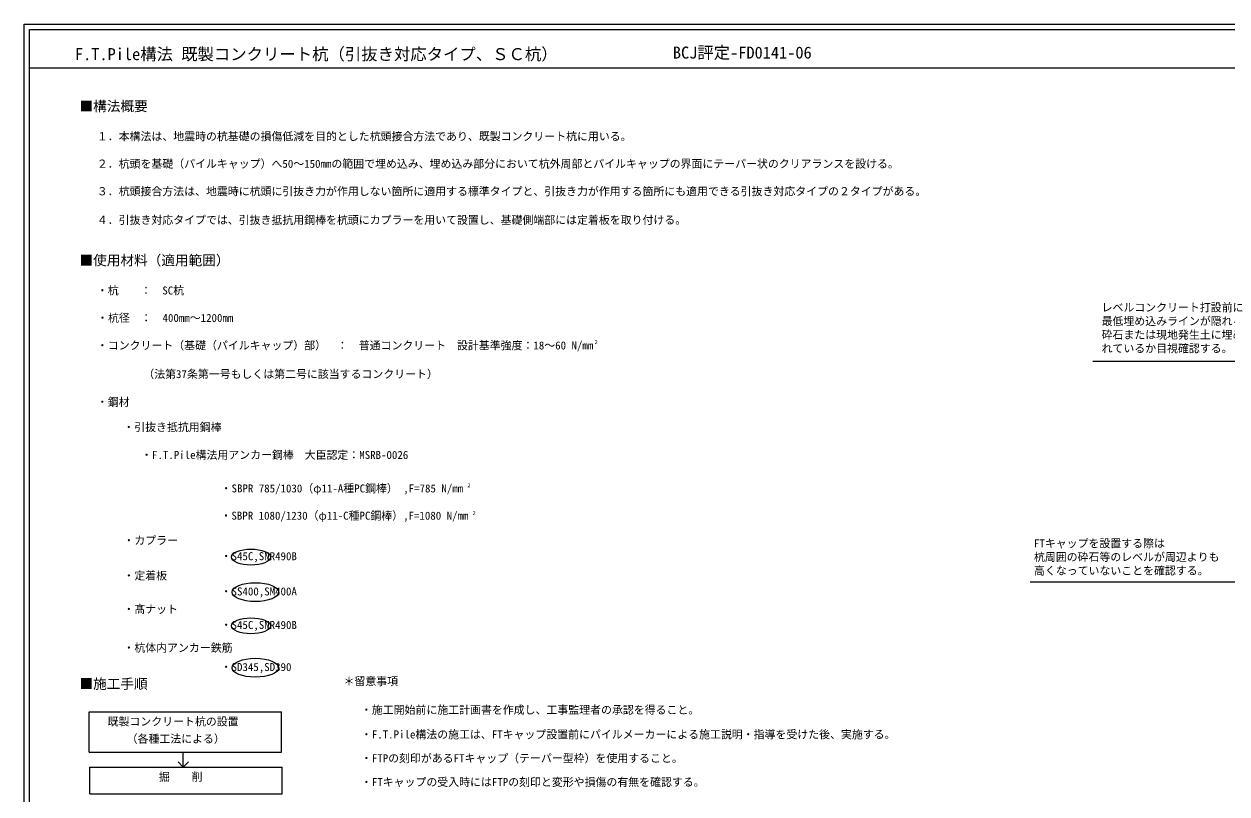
# Model space of a CAD drawing. Units: millimetres on the paper. Extents: x -201 to 201, y -142 to 138.
# Drawn here: x -201 to 19.4, y -3.3 to 137.8 of the extents above; entities that cross this region are included whole.
import ezdxf
from ezdxf.enums import TextEntityAlignment as Align

# ---------------------------------------------------------------- set-up
doc = ezdxf.new("R2010")
doc.units = ezdxf.units.MM
for name, color, linetype in [('0-0_A02', 4, 'Continuous'), ('0-2_C007', 4, 'Continuous'), ('0-4_A01', 4, 'Continuous'), ('0-B_A62', 4, 'Continuous')]:
    doc.layers.add(name, color=color, linetype=linetype)
doc.styles.add('ＭＳ ゴシック', font='')
doc.styles.get('ＭＳ ゴシック').set_extended_font_data('MS Gothic')

msp = doc.modelspace()

# ---------------------------------------------------------------- linework, layer by layer
at = {"layer": '0-0_A02', "color": 7}
for points in [[(-201, -141.225), (-201, 137.775), (201, 137.775), (201, -141.225)], [(-200, -140.225), (-200, 136.775), (200, 136.775), (200, -140.225)]]:
    msp.add_lwpolyline(points, close=True, dxfattribs=at)
at = {"layer": '0-2_C007'}
msp.add_line((33.887, 75.942), (-5.192, 75.942), dxfattribs=at)
msp.add_lwpolyline([(-16.675, 35.575), (22.422, 35.575), (44.197, 60.131)], dxfattribs=at)
at = {"layer": '0-4_A01'}
for p, q in [((-199.895, 129.761), (200, 129.761)), ((-189.056, 4.416), (-189.056, 11.775)), ((-189.056, 4.416), (-153.823, 4.416)), ((-171.822, 1.637), (-172.782, 2.597)), ((-171.822, 1.637), (-171.822, 4.354)), ((-171.822, 1.637), (-170.861, 2.597)), ((-188.95, 1.637), (-153.717, 1.637)), ((-188.95, -2.281), (-188.95, 1.637)), ((-188.95, -3.222), (-188.95, 1.637)), ((-188.95, -3.222), (-188.95, 1.637)), ((-188.95, -3.222), (-188.95, 1.637)), ((-153.717, -3.222), (-153.717, 1.637)), ((-188.95, -3.222), (-153.717, -3.222))]:
    msp.add_line(p, q, dxfattribs=at)
at = {"layer": '0-4_A01', "color": 7}
for p, q in [((-189.056, 11.775), (-153.823, 11.775)), ((-189.056, 7.857), (-189.056, 11.775)), ((-153.823, 4.416), (-153.823, 11.775))]:
    msp.add_line(p, q, dxfattribs=at)
at = {"layer": '0-B_A62'}
for centre, major_axis, ratio in [((-159.419, 40.134), (3.595, 0), 0.407173), ((-158.62, 33.702), (4.261, 0), 0.406016), ((-159.419, 27.533), (3.595, 0), 0.407173), ((-158.62, 19.857), (4.261, 0), 0.406016)]:
    msp.add_ellipse(centre, major_axis=major_axis, ratio=ratio, dxfattribs=at)

# ---------------------------------------------------------------- texts
at = {"layer": '0-0_A02', "color": 7, "style": 'ＭＳ ゴシック'}
for s, height, p in [('F.T.Pile構法 既製コンクリート杭（引抜き対応タイプ、ＳＣ杭）', 2.199, (-191.679, 130.509)), ('■構法概要', 1.833, (-190.845, 121.268)), ('１．本構法は、地震時の杭基礎の損傷低減を目的とした杭頭接合方法であり、既製コンクリート杭に用いる。', 1.466, (-187.66, 116.026)), ('２．杭頭を基礎（パイルキャップ）へ50～150mmの範囲で埋め込み、埋め込み部分において杭外周部とパイルキャップの界面にテーパー状のクリアランスを設ける。', 1.466, (-187.66, 111.003)), ('３．杭頭接合方法は、地震時に杭頭に引抜き力が作用しない箇所に適用する標準タイプと、引抜き力が作用する箇所にも適用できる引抜き対応タイプの２タイプがある。', 1.466, (-187.66, 105.959)), ('４．引抜き対応タイプでは、引抜き抵抗用鋼棒を杭頭にカプラーを用いて設置し、基礎側端部には定着板を取り付ける。', 1.466, (-187.66, 100.71)), ('■使用材料（適用範囲）', 1.833, (-190.845, 93.034)), ('・杭\u3000\u3000：\u3000SC杭', 1.466, (-187.66, 87.791)), ('・杭径\u3000：\u3000400mm～1200mm', 1.466, (-187.625, 82.768)), ('・コンクリート（基礎（パイルキャップ）部）\u3000：\u3000普通コンクリート\u3000設計基準強度：18～60 N/mm', 1.466, (-187.66, 77.725)), ('（法第37条第一号もしくは第二号に該当するコンクリート）', 1.466, (-179.153, 72.476)), ('■施工手順', 1.833, (-190.845, 15.446)), ('既製コンクリート杭の設置', 1.466, (-185.685, 8.826))]:
    msp.add_text(s, height=height, dxfattribs=at).set_placement(p, align=Align.BOTTOM_LEFT)
at = {"layer": '0-0_A02', "style": 'ＭＳ ゴシック'}
for s, height, p in [('BCJ評定-FD0141-06', 2.199, (-82.117, 130.793)), ('レベルコンクリート打設前に', 1.466, (-3.555, 84.679)), ('最低埋め込みラインが隠れるまで', 1.466, (-3.555, 82.179)), ('砕石または現地発生土に埋め込ま', 1.466, (-3.555, 79.679)), ('2', 0.733, (-96.454, 78.935)), ('れているか目視確認する。', 1.466, (-3.555, 77.179)), ('・鋼材', 1.466, (-187.66, 67.372)), ('・引抜き抵抗用鋼棒', 1.466, (-182.81, 62.749)), ('・F.T.Pile構法用アンカー鋼棒\u3000大臣認定：MSRB-0026', 1.466, (-179.549, 57.666)), ('・SBPR 785/1030（φ11-A種PC鋼棒） ,F=785 N/mm', 1.466, (-164.978, 51.532)), ('2', 0.733, (-119.788, 52.712)), ('・SBPR 1080/1230（φ11-C種PC鋼棒）,F=1080 N/mm', 1.466, (-165.002, 46.538)), ('2', 0.733, (-118.811, 47.631)), ('・カプラー', 1.466, (-182.791, 42.011)), ('FTキャップを設置する際は', 1.466, (-15.947, 41.463)), ('・S45C,SNR490B', 1.466, (-164.976, 39.114)), ('・S45C,SNR490B', 1.466, (-164.976, 39.114)), ('杭周囲の砕石等のレベルが周辺よりも', 1.466, (-15.947, 38.963)), ('・定着板', 1.466, (-182.791, 35.554)), ('高くなっていないことを確認する。', 1.466, (-15.947, 36.463)), ('・SS400,SM400A', 1.466, (-164.976, 32.657)), ('・髙ナット', 1.466, (-182.791, 29.41)), ('・S45C,SNR490B', 1.466, (-164.976, 26.514)), ('・杭体内アンカー鉄筋', 1.466, (-182.791, 22.331)), ('・SD345,SD390', 1.466, (-164.976, 18.812)), ('＊留意事項', 1.466, (-142.458, 16.205)), ('・施工開始前に施工計画書を作成し、工事監理者の承認を得ること。', 1.466, (-139.272, 10.963)), ('（各種工法による）', 1.466, (-182.207, 5.66)), ('・F.T.Pile構法の施工は、FTキャップ設置前にパイルメーカーによる施工説明・指導を受けた後、実施する。', 1.466, (-139.272, 6.463)), ('・FTPの刻印があるFTキャップ（テーパー型枠）を使用すること。', 1.466, (-139.272, 2.098)), ('掘\u3000\u3000削', 1.466, (-176.305, -1.312)), ('・FTキャップの受入時にはFTPの刻印と変形や損傷の有無を確認する。', 1.466, (-139.272, -2.267))]:
    msp.add_text(s, height=height, dxfattribs=at).set_placement(p, align=Align.BOTTOM_LEFT)

doc.saveas('drawing.dxf')
